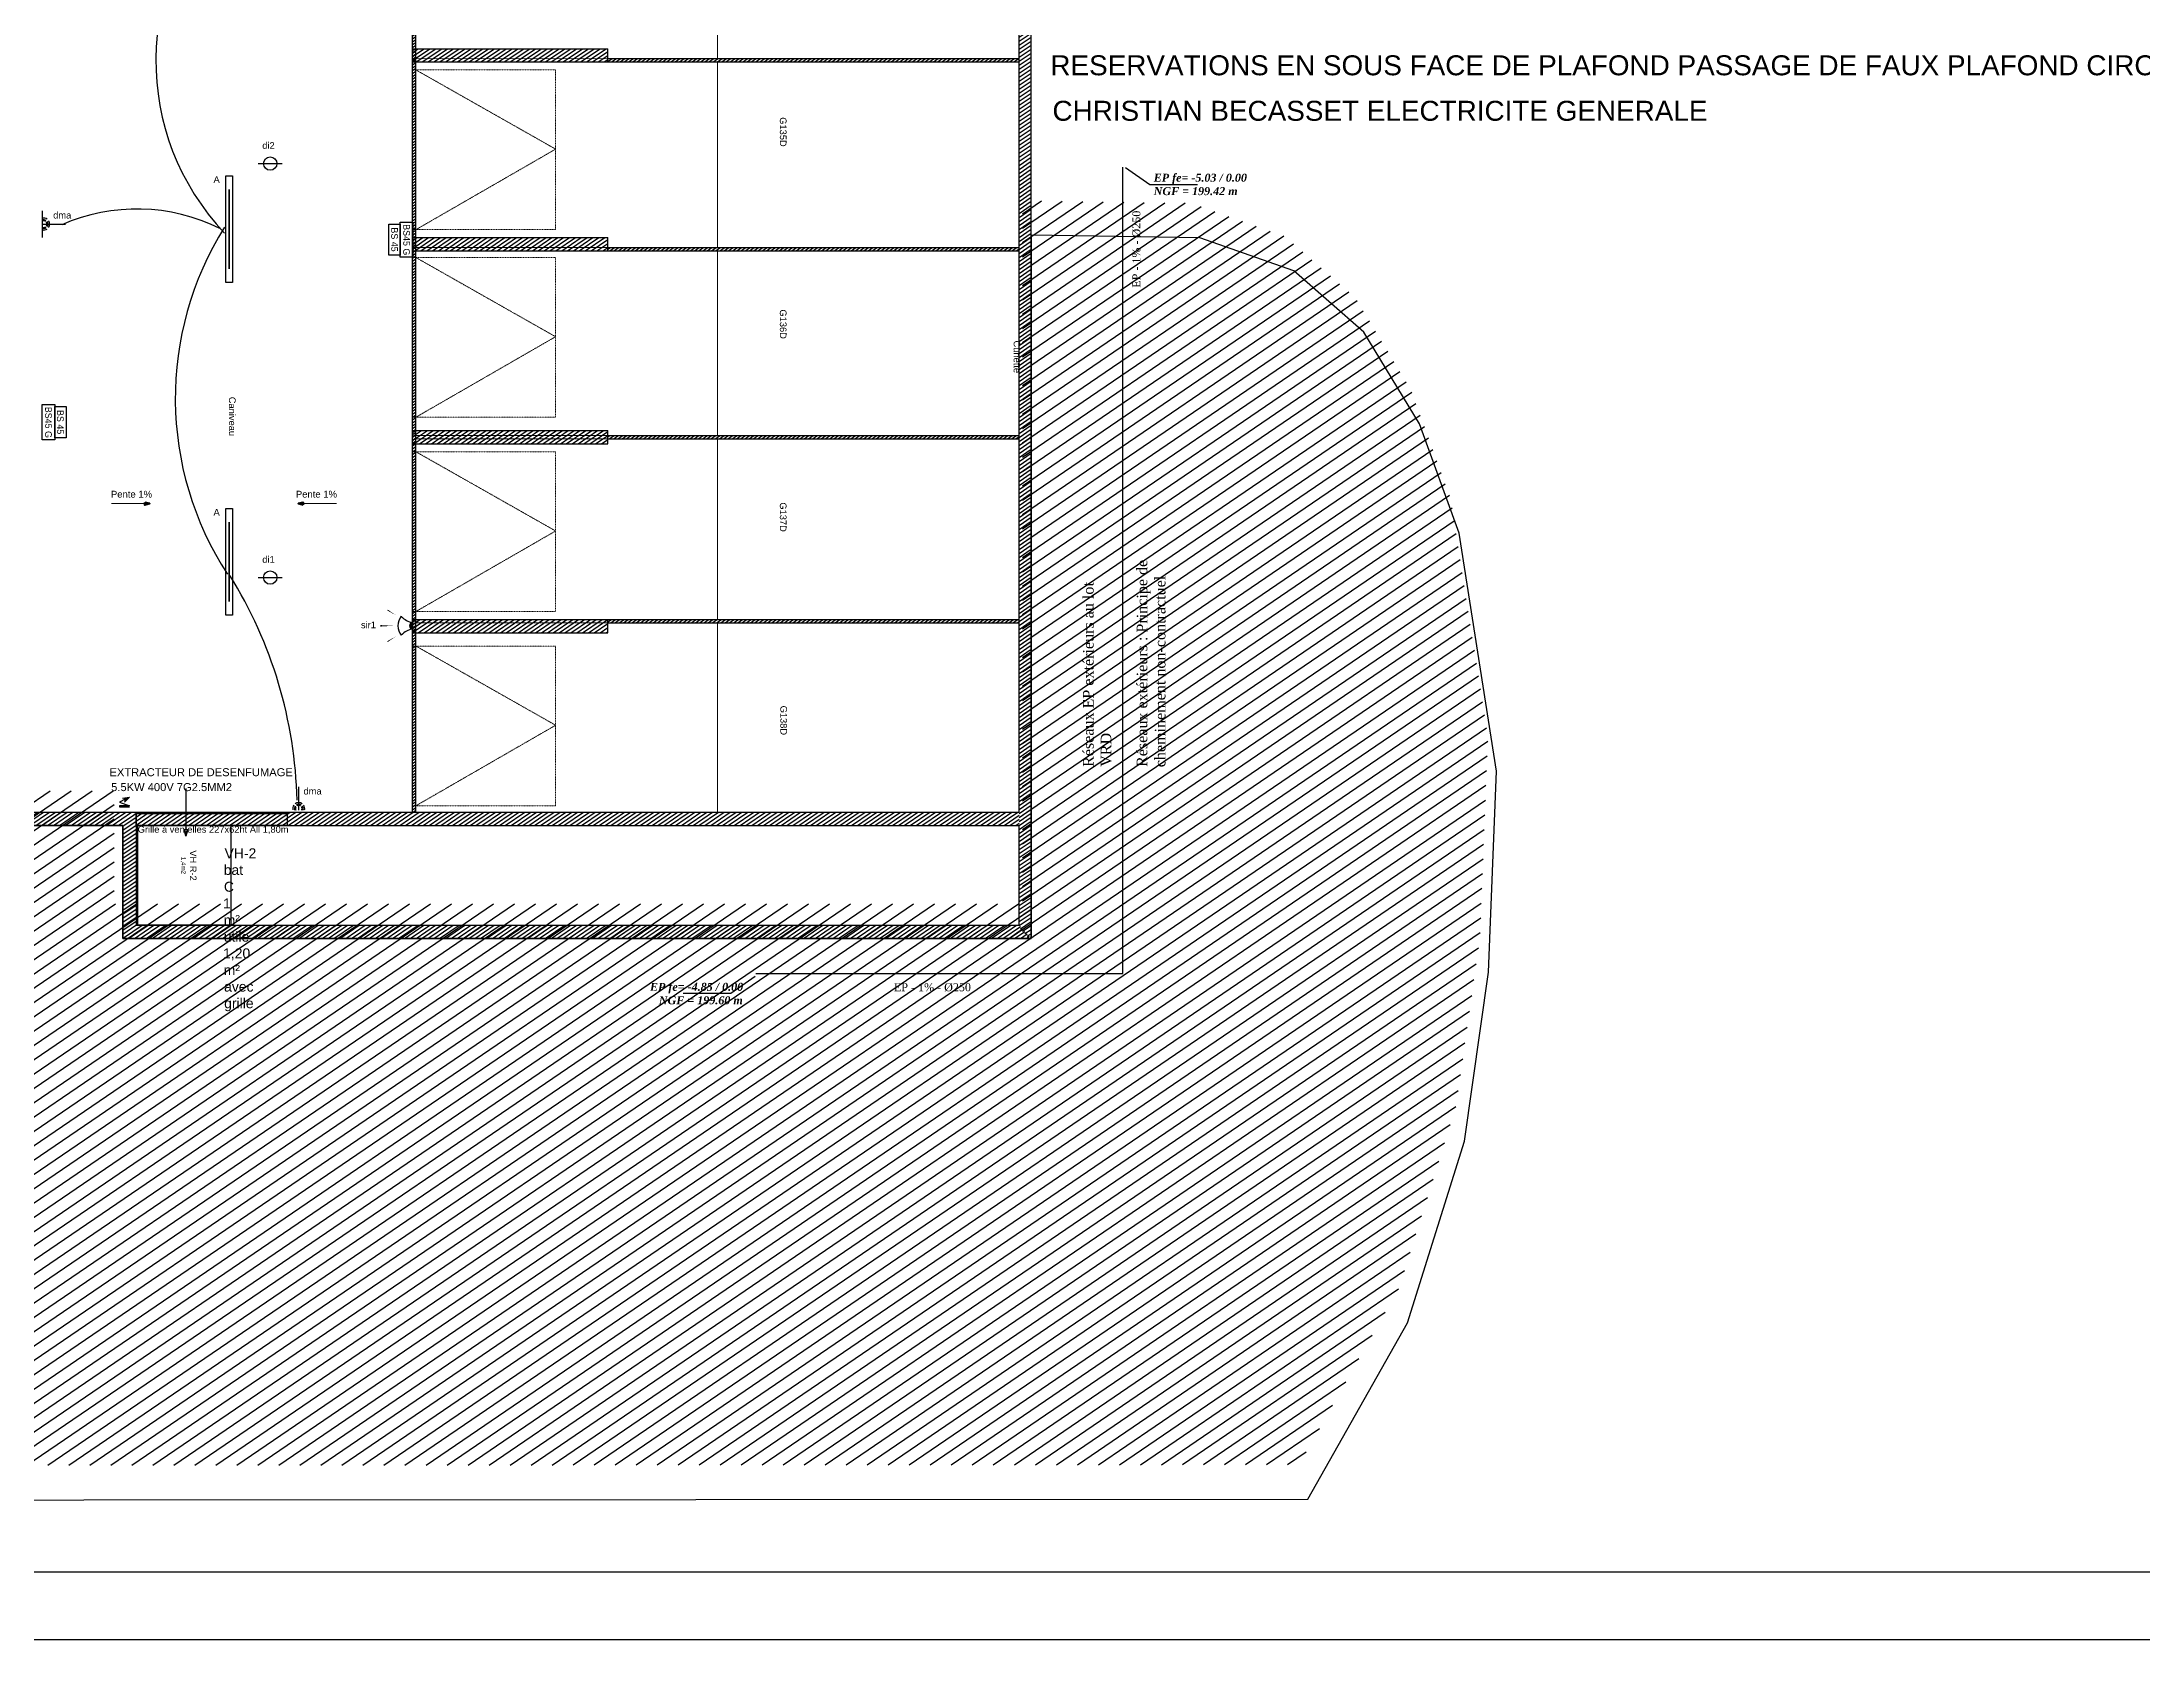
# Model space of a CAD drawing. Header units: millimetres. Extents: x 522027 to 600964, y -380282 to -298602.
# Drawn here: x 550518 to 582096, y -380282 to -356263 of the extents above; entities that cross this region are included whole.
import ezdxf

# ---------------------------------------------------------------- set-up
doc = ezdxf.new("R2010")
doc.units = ezdxf.units.MM
doc.linetypes.add('ACAD_ISO02W100', pattern=[15, 12, -3])
doc.linetypes.add('Style de ligne -1', pattern=[0.41664, 0.20828, -0.20836])
doc.layers.add('3-BAT C-Niveau -2', color=7, linetype='Continuous')
doc.layers.add('prlm-EAU-EPEXT', color=145, linetype='Continuous')
for name, color, linetype, lineweight in [('prlm-ELEC-CFO', 1, 'Continuous', 25), ('prlm-ELEC-SSI', 6, 'Continuous', 25), ('prlm-VMC', 82, 'Continuous', 25), ('RESERAVTION', 5, 'Continuous', 30)]:
    doc.layers.add(name, color=color, linetype=linetype, lineweight=lineweight)
doc.styles.add('Arial', font='arial.ttf')
doc.styles.add('Helvetica', font='arial.ttf')
doc.styles.add('prlm-eau-ep', font='timesbi.ttf', dxfattribs={"height": 18})
doc.styles.add('prlm-eau-euev', font='pala.ttf', dxfattribs={"height": 18})
doc.styles.add('prlm-elec-cfo', font='comic.ttf', dxfattribs={"height": 12})
doc.styles.get("Standard").update_dxf_attribs({"font": 'arial.ttf'})
pattern_1 = [(34.276399, (505201.977, 142745.115), (-23.42441, 44.173488), [])]
pattern_2 = [(34.2763986, (505019.333, 142779.704), (18.9067772, -30.5091477), [])]

# ---------------------------------------------------------------- blocks, each defined once
blk = doc.blocks.new('Groupe-47-1')
at = {"color": 7, "linetype": 'Continuous', "lineweight": 5, "flags": 128}
for points in [[(14916.7, -48854.8), (15362.3, -48770.4), (15415.2, -49050.2), (14969.6, -49134.5)], [(14471.1, -48939.2), (14916.7, -48854.8), (14969.6, -49134.5), (14524.1, -49218.9)]]:
    blk.add_lwpolyline(points, close=True, dxfattribs=at)
blk = doc.blocks.new('Groupe-50-1')
at = {"color": 7, "linetype": 'Continuous', "lineweight": 5, "flags": 128}
for points in [[(14705.8, -47741.5), (15151.4, -47657.1), (15204.5, -47937.3), (14758.9, -48021.7)], [(14260.2, -47825.8), (14705.8, -47741.5), (14758.9, -48021.7), (14313.3, -48106.1)]]:
    blk.add_lwpolyline(points, close=True, dxfattribs=at)
blk = doc.blocks.new('Groupe-51-1')
at = {"color": 7, "linetype": 'Continuous', "lineweight": 5, "flags": 128}
for points in [[(14759.8, -48026.6), (15205.4, -47942.2), (15257.3, -48216.3), (14811.7, -48300.7)], [(14314.2, -48111), (14759.8, -48026.6), (14811.7, -48300.7), (14366.2, -48385.1)]]:
    blk.add_lwpolyline(points, close=True, dxfattribs=at)
blk = doc.blocks.new('Groupe-52-1')
at = {"color": 7, "linetype": 'Continuous', "lineweight": 5, "flags": 128}
for points in [[(14812.7, -48305.6), (15258.3, -48221.2), (15309.9, -48493.9), (14864.3, -48578.2)], [(14367.1, -48390), (14812.7, -48305.6), (14864.3, -48578.2), (14418.7, -48662.6)]]:
    blk.add_lwpolyline(points, close=True, dxfattribs=at)
blk = doc.blocks.new('Groupe-53-1')
at = {"color": 7, "linetype": 'Continuous', "lineweight": 5, "flags": 128}
for points in [[(14865.2, -48583.1), (15310.8, -48498.8), (15361.3, -48765.5), (14915.7, -48849.9)], [(14419.6, -48667.5), (14865.2, -48583.1), (14915.7, -48849.9), (14470.2, -48934.3)]]:
    blk.add_lwpolyline(points, close=True, dxfattribs=at)
blk = doc.blocks.new('Groupe-99-1')
at = {"color": 7, "linetype": 'Continuous', "lineweight": 13}
blk.add_line((13988, -48848.3), (14044.1, -48837.7), dxfattribs=at)
at = {"color": 7, "linetype": 'Continuous', "lineweight": 100, "flags": 128}
blk.add_lwpolyline([(14036.8, -48837.2), (14044.1, -48837.7), (14037.5, -48840.9)], close=True, dxfattribs=at)
at = {"color": 7, "insert": (14013.9, -48823.9), "char_height": 10.22, "attachment_point": 2, "rotation": 10.7236, "line_spacing_factor": 0.834288, "style": 'Helvetica'}
blk.add_mtext('Pente 1%', dxfattribs=at)
blk = doc.blocks.new('Groupe-100-1')
at = {"color": 7, "linetype": 'Continuous', "lineweight": 13}
blk.add_line((14320.1, -48785.4), (14264.1, -48796), dxfattribs=at)
at = {"color": 7, "linetype": 'Continuous', "lineweight": 100, "flags": 128}
blk.add_lwpolyline([(14271.3, -48796.7), (14264.1, -48796), (14270.6, -48793)], close=True, dxfattribs=at)
at = {"color": 7, "insert": (14287.1, -48772.1), "char_height": 10.22, "attachment_point": 2, "rotation": 10.7236, "line_spacing_factor": 0.834288, "style": 'Helvetica'}
blk.add_mtext('Pente 1%', dxfattribs=at)
blk = doc.blocks.new('PORTE DE GARAGE')
at = {"color": 7, "linetype": 'Style de ligne -1', "lineweight": 5}
for p in [(0, 5), (240, 5)]:
    blk.add_line(p, (121, 215), dxfattribs=at)
at = {"color": 7, "linetype": 'Style de ligne -1', "lineweight": 5, "flags": 128}
blk.add_lwpolyline([(0, 215), (240, 215), (240, 5), (0, 5)], close=True, dxfattribs=at)
at = {"color": 7, "linetype": 'Continuous', "lineweight": 13, "flags": 128}
blk.add_lwpolyline([(0, 5), (240, 5), (240, 0), (0, 0)], close=True, dxfattribs=at)
blk = doc.blocks.new('xi.di')
at = {"layer": 'prlm-ELEC-SSI', "color": 0, "linetype": 'ByBlock', "lineweight": -2, "flags": 128}
blk.add_lwpolyline([(-18, 0), (18, 0)], dxfattribs=at)
at = {"layer": 'prlm-ELEC-SSI', "color": 0, "linetype": 'ByBlock', "lineweight": -2}
blk.add_circle((0, 0), 10, dxfattribs=at)
blk = doc.blocks.new('xi.sir')
at = {"layer": 'prlm-ELEC-SSI'}
blk.add_hatch(color=0, dxfattribs=at).paths.add_polyline_path([(-4.8, 0, -1), (4.8, 0)])
at = {"layer": 'prlm-ELEC-SSI', "color": 0, "flags": 128}
for points in [[(-15.9, 25.5, 0, 1.5, 0), (-23.8, 38.2, 0, 0, 0)], [(0, 30, 0, 2.25, 0), (0, 48.8, 0, 0, 0)], [(15.9, 25.5, 0, 1.5, 0), (23.8, 38.2, 0, 0, 0)]]:
    blk.add_lwpolyline(points, format="xyseb", dxfattribs=at)
blk.add_lwpolyline([(-4.8, 0), (4.8, 0)], dxfattribs=at)
at = {"layer": 'prlm-ELEC-SSI', "color": 0}
for centre, radius, start, end in [((0, 0), 22.5, 50.6187, 129.3813), ((-33, -4.1), 28.5, 8.2221, 48.8754), ((0, 0), 4.81, 0, 180), ((33, -4.1), 28.5, 131.1246, 171.7779)]:
    blk.add_arc(centre, radius, start, end, dxfattribs=at)
blk = doc.blocks.new('xi.bs45g')
at = {"layer": 'prlm-ELEC-SSI', "color": 0, "linetype": 'ByBlock', "lineweight": -2}
blk.add_lwpolyline([(-26.5, 19), (26.5, 19), (26.5, 0), (-26.5, 0)], close=True, dxfattribs=at)
at = {"layer": 'prlm-ELEC-SSI', "color": 0, "linetype": 'ByBlock', "lineweight": -2, "insert": (0.1, 9.5), "char_height": 10, "width": 49.661, "attachment_point": 5, "style": 'prlm-elec-cfo', "bg_fill": 3, "box_fill_scale": 1, "bg_fill_color": 256, "bg_fill_transparency": 0}
blk.add_mtext('BS45 G', dxfattribs=at)
blk = doc.blocks.new('xi.bs45')
at = {"layer": 'prlm-ELEC-SSI', "color": 0, "linetype": 'ByBlock', "lineweight": -2}
blk.add_lwpolyline([(-23.5, 17), (23.5, 17), (23.5, 0), (-23.5, 0)], close=True, dxfattribs=at)
at = {"layer": 'prlm-ELEC-SSI', "color": 0, "linetype": 'ByBlock', "lineweight": -2, "insert": (-0.2, 8.4), "char_height": 10, "width": 43.769, "attachment_point": 5, "style": 'prlm-elec-cfo', "bg_fill": 3, "box_fill_scale": 1, "bg_fill_color": 256, "bg_fill_transparency": 0}
blk.add_mtext('BS 45', dxfattribs=at)
blk = doc.blocks.new('xi.luma')
at = {"layer": 'prlm-ELEC-CFO', "color": 0, "linetype": 'ByBlock', "lineweight": -2, "ltscale": 50}
blk.add_lwpolyline([(-80, -5), (-80, 5), (80, 5), (80, -5)], close=True, dxfattribs=at)
at = {"layer": 'prlm-ELEC-CFO', "color": 0, "linetype": 'ByBlock', "lineweight": 5, "ltscale": 50, "const_width": 2.6}
blk.add_lwpolyline([(-60, 0), (60, 0), (60, 0)], dxfattribs=at)
blk = doc.blocks.new('xi.vmc')
at = {"layer": 'prlm-ELEC-CFO', "lineweight": 5}
blk.add_hatch(color=0, dxfattribs=at).paths.add_polyline_path([(-3, 6), (-0.1, 3.7), (0, 0), (7.5, 7.5)])
at = {"layer": 'prlm-ELEC-CFO', "color": 0}
for points in [[(1, 4.2), (-7.5, 0), (7.5, -5.5), (-7.5, -5.5), (-7.5, -7.5), (7.5, -7.5)], [(-3, 6), (7.5, 7.5), (0, 0)]]:
    blk.add_lwpolyline(points, dxfattribs=at)

msp = doc.modelspace()

# ---------------------------------------------------------------- hatches: boundary and pattern name
at = {"layer": '3-BAT C-Niveau -2'}
h = msp.add_hatch(dxfattribs=at)
h.set_pattern_fill('MURS MACONNERIE-2', color=256, scale=10, angle=-10.7236, style=0, pattern_type=2)
h.set_pattern_definition([(34.276399, (505201.977, 142710.897), (-23.42441, 44.173488), [])])
h.paths.add_polyline_path([(565211.5, -369569.5), (565391.5, -369769.5), (565391.5, -326721.9), (565211.5, -326721.9)])
h = msp.add_hatch(dxfattribs=at)
h.set_pattern_fill('50_BETON', color=256, scale=10, angle=-10.7236, style=0, pattern_type=2)
h.set_pattern_definition(pattern_2)
h.paths.add_polyline_path([(556091.2, -367839.2), (556141.2, -367839.2), (556141.2, -344230.4), (556091.2, -344230.4)])
h = msp.add_hatch(dxfattribs=at)
h.set_pattern_fill('MURS MACONNERIE-2', color=256, scale=10, angle=-10.7236, style=0, pattern_type=2)
h.set_pattern_definition(pattern_1)
h.paths.add_polyline_path([(556090.1, -356362.7), (556090.1, -356562.7), (559026.2, -356562.7), (559026.2, -356362.7)])
h = msp.add_hatch(dxfattribs=at)
h.set_pattern_fill('50_BETON', color=256, scale=10, angle=-10.7236, style=0, pattern_type=2)
h.set_pattern_definition(pattern_2)
h.paths.add_polyline_path([(559026.2, -356512.7), (559026.2, -356562.7), (565211.3, -356562.7), (565211.3, -356512.7)])
h = msp.add_hatch(dxfattribs=at)
h.set_pattern_fill('MURS MACONNERIE-2', color=256, scale=10, angle=-10.7236, style=0, pattern_type=2)
h.set_pattern_definition(pattern_1)
h.paths.add_polyline_path([(556092.1, -359202.7), (556092.1, -359402.7), (559027.4, -359402.7), (559027.4, -359202.7)])
h = msp.add_hatch(dxfattribs=at)
h.set_pattern_fill('50_BETON', color=256, scale=10, angle=-10.7236, style=0, pattern_type=2)
h.set_pattern_definition(pattern_2)
h.paths.add_polyline_path([(559027.4, -359352.7), (559027.4, -359402.7), (565211.3, -359402.7), (565211.3, -359352.7)])
h = msp.add_hatch(dxfattribs=at)
h.set_pattern_fill('MURS MACONNERIE-2', color=256, scale=10, angle=-10.7236, style=0, pattern_type=2)
h.set_pattern_definition(pattern_1)
h.paths.add_polyline_path([(556091.2, -362102.3), (556091.2, -362302.3), (559025.9, -362302.3), (559025.9, -362102.3)])
h = msp.add_hatch(dxfattribs=at)
h.set_pattern_fill('50_BETON', color=256, scale=10, angle=-10.7236, style=0, pattern_type=2)
h.set_pattern_definition(pattern_2)
h.paths.add_polyline_path([(559025.9, -362177.3), (559025.9, -362227.3), (565211.3, -362227.3), (565211.3, -362177.3)])
h = msp.add_hatch(dxfattribs=at)
h.set_pattern_fill('MURS MACONNERIE-2', color=256, scale=10, angle=-10.7236, style=0, pattern_type=2)
h.set_pattern_definition(pattern_1)
h.paths.add_polyline_path([(556090.1, -364942.3), (556090.1, -365142.3), (559024.2, -365142.3), (559024.2, -364942.3)])
h = msp.add_hatch(dxfattribs=at)
h.set_pattern_fill('50_BETON', color=256, scale=10, angle=-10.7236, style=0, pattern_type=2)
h.set_pattern_definition(pattern_2)
h.paths.add_polyline_path([(559025.2, -364940.6), (559025.2, -364990.6), (565210.6, -364990.6), (565210.6, -364940.6)])
h = msp.add_hatch(dxfattribs=at)
h.set_pattern_fill('MURS MACONNERIE-2', color=256, scale=10, angle=-10.7236, style=0, pattern_type=2)
h.set_pattern_definition(pattern_1)
h.paths.add_polyline_path([(543431.5, -367839.2), (543231.5, -368039.2), (551734.3, -368039.2), (551934.3, -367839.2)])
h = msp.add_hatch(dxfattribs=at)
h.set_pattern_fill('MURS MACONNERIE-2', color=256, scale=10, angle=-10.7236, style=0, pattern_type=2)
h.set_pattern_definition(pattern_1)
h.paths.add_polyline_path([(551934.3, -367839.2), (551734.3, -368039.2), (551734.3, -369735.3), (551934.3, -369535.3)])
h = msp.add_hatch(dxfattribs=at)
h.set_pattern_fill('MURS MACONNERIE-2', color=256, scale=10, angle=-10.7236, style=0, pattern_type=2)
h.set_pattern_definition(pattern_1)
h.paths.add_polyline_path([(565211.5, -368039.2), (565211.5, -367839.2), (551934.3, -367839.2), (551934.3, -368039.2)])
h = msp.add_hatch(dxfattribs=at)
h.set_pattern_fill('MURS MACONNERIE-2', color=256, scale=10, angle=-10.7236, style=0, pattern_type=2)
h.set_pattern_definition(pattern_1)
h.paths.add_polyline_path([(551934.3, -369535.3), (551734.3, -369735.3), (565391.5, -369735.3), (565211.5, -369535.3)])

# ---------------------------------------------------------------- linework, layer by layer
for p, q in [((565391.5, -369735.3), (565391.5, -326687.6)), ((565211.5, -367839.2), (565211.5, -335098.1)), ((556091.2, -367839.2), (556091.2, -344230.4)), ((556091.2, -367839.2), (556091.2, -344230.4)), ((556141.2, -367839.2), (556141.2, -344230.4)), ((565211.5, -367839.2), (565211.5, -344359.2)), ((556141.2, -367839.2), (556141.2, -347149.2)), ((565391.5, -369735.3), (565391.5, -351502.7)), ((556090.1, -356362.7), (559026.2, -356362.7)), ((556090.1, -356362.7), (559026.2, -356362.7)), ((556090.1, -356562.7), (556090.1, -356362.7)), ((559026.2, -356562.7), (559026.2, -356362.7)), ((559026.2, -356512.7), (565211.3, -356512.7)), ((559026.2, -356512.7), (565211.3, -356512.7)), ((559026.2, -356562.7), (559026.2, -356512.7)), ((565211.3, -356562.7), (565211.3, -356512.7)), ((556090.1, -356562.7), (559026.2, -356562.7)), ((556090.1, -356562.7), (559026.2, -356562.7)), ((559026.2, -356562.7), (565211.3, -356562.7)), ((559026.2, -356562.7), (565211.3, -356562.7)), ((556092.1, -359202.7), (559027.4, -359202.7)), ((556092.1, -359202.7), (559027.4, -359202.7)), ((556092.1, -359402.7), (556092.1, -359202.7)), ((559027.4, -359402.7), (559027.4, -359202.7)), ((559027.4, -359352.7), (565211.3, -359352.7)), ((559027.4, -359352.7), (565211.3, -359352.7)), ((559027.4, -359402.7), (559027.4, -359352.7)), ((565211.3, -359402.7), (565211.3, -359352.7)), ((556092.1, -359402.7), (559027.4, -359402.7)), ((556092.1, -359402.7), (559027.4, -359402.7)), ((559027.4, -359402.7), (565211.3, -359402.7)), ((559027.4, -359402.7), (565211.3, -359402.7)), ((556091.2, -362102.3), (559025.9, -362102.3)), ((556091.2, -362102.3), (559025.9, -362102.3)), ((556091.2, -362302.3), (556091.2, -362102.3)), ((559025.9, -362302.3), (559025.9, -362102.3)), ((559025.9, -362177.3), (565211.3, -362177.3)), ((559025.9, -362177.3), (565211.3, -362177.3)), ((559025.9, -362227.3), (559025.9, -362177.3)), ((565211.3, -362227.3), (565211.3, -362177.3)), ((556091.2, -362302.3), (559025.9, -362302.3)), ((556091.2, -362302.3), (559025.9, -362302.3)), ((559025.9, -362227.3), (565211.3, -362227.3)), ((559025.9, -362227.3), (565211.3, -362227.3)), ((556090.1, -364942.3), (559024.2, -364942.3)), ((556090.1, -364942.3), (559024.2, -364942.3)), ((556090.1, -365142.3), (556090.1, -364942.3)), ((559024.2, -365142.3), (559024.2, -364942.3)), ((559025.2, -364940.6), (565210.6, -364940.6)), ((559025.2, -364940.6), (565210.6, -364940.6)), ((559025.2, -364990.6), (559025.2, -364940.6)), ((559025.2, -364990.6), (565210.6, -364990.6)), ((559025.2, -364990.6), (565210.6, -364990.6)), ((565210.6, -364990.6), (565210.6, -364940.6)), ((556090.1, -365142.3), (559024.2, -365142.3)), ((556090.1, -365142.3), (559024.2, -365142.3)), ((552682.3, -367481.1), (552682.3, -368197.3)), ((543431.5, -367839.2), (551934.3, -367839.2)), ((550191.5, -367839.2), (551934.3, -367839.2)), ((551934.3, -367839.2), (565211.5, -367839.2)), ((551934.3, -367839.2), (565211.5, -367839.2)), ((551934.3, -368039.2), (551934.3, -367839.2)), ((551934.3, -367839.2), (551934.3, -369535.3)), ((551934.3, -367839.2), (551934.3, -369535.3)), ((543231.5, -368039.2), (551734.3, -368039.2)), ((543231.5, -368039.2), (551734.3, -368039.2)), ((551734.3, -368039.2), (551734.3, -369735.3)), ((551734.3, -368039.2), (551734.3, -369735.3)), ((551934.3, -368039.2), (565211.5, -368039.2)), ((551934.3, -368039.2), (565211.5, -368039.2)), ((565211.5, -369535.3), (565211.5, -368039.2)), ((565211.5, -369535.3), (565211.5, -368039.2)), ((551734.3, -369735.3), (565391.5, -369735.3)), ((551734.3, -369735.3), (565391.5, -369735.3)), ((551934.3, -369535.3), (565211.5, -369535.3)), ((551934.3, -369535.3), (565211.5, -369535.3))]:
    msp.add_line(p, q, dxfattribs=at)
at = {"layer": '3-BAT C-Niveau -2', "ltscale": 50.8, "flags": 128}
msp.add_lwpolyline([(523530.3, -301094), (523530.3, -378191.2), (569550.1, -378165.8), (571050.1, -375514.7), (571910.1, -372784.2), (572270.1, -370244.2), (572390.1, -367224.2), (571830.1, -363643.9), (571230.1, -362004.2), (570395.7, -360624.2), (569340.1, -359704.2), (567930.1, -359204.2), (565391.5, -359164.2), (565391.5, -365177.1), (565391.5, -369735.3), (551734.3, -369735.3), (551734.3, -368039.2), (543231.5, -368039.2), (543231.5, -331615.9), (537860.1, -326582.4)], dxfattribs=at)
at = {"layer": '3-BAT C-Niveau -2', "flags": 128}
for points in [[(554204.3, -368039.2), (551934.3, -368039.2), (551934.3, -367839.2), (554204.3, -367839.2)], [(551934.3, -367839.2), (554204.3, -367839.2), (554204.3, -367862.3), (551934.3, -367862.3)], [(552710.4, -368097.6), (552682.3, -368197.3), (552656.8, -368096.9)]]:
    msp.add_lwpolyline(points, close=True, dxfattribs=at)
at = {"layer": '3-BAT C-Niveau -2', "ltscale": 50.8, "flags": 128}
msp.add_lwpolyline([(551956.6, -368039.2), (553355, -368039.2), (553355, -369535.3), (551956.6, -369535.3)], close=True, dxfattribs=at)
at = {"layer": 'prlm-EAU-EPEXT', "ltscale": 20}
for p, q in [((566768.8, -370261.6), (566768.8, -358141.6)), ((561250.3, -370261.6), (566768.8, -370261.6))]:
    msp.add_line(p, q, dxfattribs=at)
at = {"layer": 'prlm-EAU-EPEXT'}
for p, q in [((566812.5, -358147.4), (567178.6, -358402.9)), ((567178.6, -358402.9), (567893.6, -358402.9)), ((561240.6, -370309.8), (560874.4, -370565.4)), ((560874.4, -370565.4), (560159.4, -370565.4))]:
    msp.add_line(p, q, dxfattribs=at)
for points in [[(566811.5, -358148.7), (566804.3, -358141.6), (566813.4, -358146)], [(561239.6, -370308.4), (561248.8, -370304.1), (561241.5, -370311.2)]]:
    msp.add_solid(points, dxfattribs=at)
at = {"layer": 'prlm-ELEC-CFO', "lineweight": 30, "flags": 128}
msp.add_lwpolyline([(550519, -358799.8), (550519, -359199.8)], dxfattribs=at)
at = {"layer": 'prlm-ELEC-CFO', "color": 0, "linetype": 'ACAD_ISO02W100', "lineweight": 5, "flags": 128}
msp.add_lwpolyline([(553121.2, -367839.2), (553521.2, -367839.2)], dxfattribs=at)
at = {"layer": 'prlm-ELEC-CFO', "color": 1, "linetype": 'ByBlock', "lineweight": 30}
for radius, start, end in [(90, 144.99999, 191.80296), (65, 144.99999, 199.03867), (50, 144.99999, 207.37445), (50, 54.99999, 124.99999), (50, 332.62553, 34.99999), (65, 340.96132, 34.99999), (90, 348.19703, 34.99999)]:
    msp.add_arc((554378.4, -367786.4), radius, start, end, dxfattribs=at)
at = {"layer": 'prlm-VMC'}
for p, q in [((551942.7, -368037.8), (551930.7, -368037.8)), ((551932.7, -368037.8), (551932.7, -368035.8)), ((551932.7, -368042.8), (551932.7, -369528.8)), ((553348.5, -368037.8), (551937.7, -368037.8)), ((553353.5, -368037.8), (553353.5, -368035.8)), ((551942.7, -369533.8), (551930.7, -369533.8))]:
    msp.add_line(p, q, dxfattribs=at)

# ---------------------------------------------------------------- block references
at = {"layer": '3-BAT C-Niveau -2', "yscale": 10, "zscale": 10}
for name, p, xscale, rotation in [('Groupe-50-1', (505019.3, 142779.7), 10, 349.2763985886067), ('Groupe-51-1', (505019.3, 142779.7), 10, 349.2763985886067), ('PORTE DE GARAGE', (556091.2, -359082.7), -10, 269.999993332495), ('Groupe-52-1', (505019.3, 142779.7), 10, 349.2763985886067), ('PORTE DE GARAGE', (556090.4, -361902.3), -10, 269.999993332495), ('Groupe-53-1', (505019.3, 142779.7), 10, 349.2763985886067), ('PORTE DE GARAGE', (556091.2, -364822.3), -10, 269.999993332495), ('Groupe-99-1', (505019.3, 142779.7), 10, 349.2763985886067), ('Groupe-100-1', (505019.3, 142779.7), 10, 349.2763985886067), ('Groupe-47-1', (505019.3, 142779.7), 10, 349.2763985886067), ('PORTE DE GARAGE', (556091.2, -367742.3), -10, 269.999993332495)]:
    msp.add_blockref(name, p, dxfattribs=dict(at, xscale=xscale, rotation=rotation))
at = {"layer": 'prlm-ELEC-CFO', "xscale": 10, "yscale": 10, "zscale": 10}
msp.add_blockref('xi.vmc', (551758.4, -367686.2), dxfattribs=at)

# ---------------------------------------------------------------- texts
at = {"layer": '3-BAT C-Niveau -2', "char_height": 100, "style": 'Arial'}
for s, insert, attachment_point, rotation, line_spacing_factor in [('G135D', (561662.6, -357614.7), 5, 269.99999, 1.060906), ('G136D', (561662.4, -360503.6), 5, 269.99999, 1.060906), ('Cunette{\\H1.481x;\\P}', (565228.4, -360995.3), 2, 269.99999, 0.834288), ('Caniveau{\\H1.481x;\\P}', (553429.4, -361890.3), 2, 269.99999, 0.834288), ('G137D', (561662.4, -363403.6), 5, 269.99999, 1.060906), ('G138D', (561670.2, -366458.9), 5, 269.99999, 1.060906), ('Grille à ventelles 227x62ht All 1,80m ', (553091, -368048.3), 2, 359.99999, 0.834288), ('VH R-2\\P{\\H0.6667x;1,4m2}', (552840.9, -368640.6), 2, 269.99999, 0.962448)]:
    msp.add_mtext(s, dxfattribs=dict(at, insert=insert, attachment_point=attachment_point, rotation=rotation, line_spacing_factor=line_spacing_factor))
at = {"layer": 'prlm-EAU-EPEXT'}
for s, height, rotation, style, p in [('EP fe= -5.03 / 0.00', 120, 360, 'prlm-eau-ep', (567234.7, -358361.9)), ('NGF = 199.42 m', 120, 360, 'prlm-eau-ep', (567234.7, -358564)), ('EP - 1%%% - Ø250', 120, 90, 'prlm-eau-euev', (567033.9, -359955.4)), ('Réseaux extérieurs : Principe de', 160, 90, 'prlm-eau-euev', (567138.4, -367159.4)), ('Réseaux EP extérieurs au lot', 160, 90, 'prlm-eau-euev', (566330.7, -367159.4)), ('cheminement non-contractuel', 160, 90, 'prlm-eau-euev', (567411.1, -367163.7)), ('VRD', 160, 90, 'prlm-eau-euev', (566597.4, -367157)), ('EP - 1%%% - Ø250', 120, 360, 'prlm-eau-euev', (563329, -370530.1))]:
    msp.add_text(s, height=height, rotation=rotation, dxfattribs=dict(at, style=style)).set_placement(p)
at = {"layer": 'prlm-EAU-EPEXT', "style": 'prlm-eau-ep'}
for s, p in [('EP fe= -4.85 / 0.00', (559659.9, -370524.4)), ('NGF = 199.60 m', (559793.8, -370726.4))]:
    msp.add_text(s, height=120, dxfattribs=at).set_placement(p)
at = {"layer": 'prlm-ELEC-CFO', "lineweight": 30}
for s, p in [('EXTRACTEUR DE DESENFUMAGE', (551532.2, -367298.3)), ('5.5KW 400V 7G2.5MM2', (551557.7, -367522.2))]:
    msp.add_text(s, height=120, dxfattribs=at).set_placement(p)
at = {"layer": 'prlm-VMC', "style": 'Helvetica'}
msp.add_text('1420.77', height=10.09, dxfattribs=at).set_placement((552617.2, -368034.6))
at = {"layer": 'prlm-VMC'}
for s, p in [('VH-2', (553262.9, -368532.2)), ('bat', (553250.1, -368782.2)), ('1', (553241, -369285.4)), ('C', (553253.3, -369034.8)), ('m²', (553250, -369535.4)), ('utile', (553250.4, -369785.4)), ('1,20', (553241, -370036)), ('m²', (553250, -370286)), ('avec', (553256.2, -370536)), ('grille', (553257, -370786))]:
    msp.add_text(s, height=150, dxfattribs=at).set_placement(p)
at = {"layer": 'prlm-VMC', "style": 'Helvetica'}
msp.add_text('1496.06', height=10.09, rotation=90, dxfattribs=at).set_placement((551929.5, -368811.7))
at = {"layer": 'RESERAVTION', "style": 'Arial'}
for s, p in [('RESERVATIONS EN SOUS FACE DE PLAFOND PASSAGE DE FAUX PLAFOND CIRCULATION A SOUS SOL GARAGE', (565680.9, -356762.7)), ('CHRISTIAN BECASSET ELECTRICITE GENERALE', (565712.2, -357446.6))]:
    msp.add_text(s, height=300, dxfattribs=at).set_placement(p)

# ---------------------------------------------------------------- next in the draw order: block references
at = {"layer": 'prlm-ELEC-SSI', "xscale": 10, "yscale": 10, "zscale": 10, "rotation": 269.9999999999999}
for p in [(555904.1, -359233.8), (550519.4, -361978.6)]:
    msp.add_blockref('xi.bs45g', p, dxfattribs=at)

# ---------------------------------------------------------------- next in the draw order: texts
at = {"layer": 'prlm-ELEC-CFO', "char_height": 100, "attachment_point": 2, "line_spacing_factor": 0.8, "style": 'Arial', "bg_fill": 3, "box_fill_scale": 0.95, "bg_fill_color": 256, "bg_fill_transparency": 0}
for s, insert in [('A', (553143.7, -358280.2)), ('dma', (550821.9, -358815.5)), ('A', (553143.7, -363280.2)), ('dma', (554586.5, -367472.9))]:
    msp.add_mtext(s, dxfattribs=dict(at, insert=insert))
at = {"layer": 'prlm-ELEC-SSI', "color": 6, "char_height": 100, "attachment_point": 2, "line_spacing_factor": 0.8, "style": 'Arial', "bg_fill": 3, "box_fill_scale": 0.95, "bg_fill_color": 256, "bg_fill_transparency": 0}
for s, insert in [('{di2}', (553923.4, -357768.2)), ('{di1}', (553923.4, -363990.5))]:
    msp.add_mtext(s, dxfattribs=dict(at, insert=insert))
at = {"layer": 'prlm-ELEC-SSI', "insert": (555427, -364974), "char_height": 100, "attachment_point": 2, "line_spacing_factor": 0.8, "style": 'Arial', "bg_fill": 3, "box_fill_scale": 0.95, "bg_fill_color": 256, "bg_fill_transparency": 0}
msp.add_mtext('{sir1}', dxfattribs=at)

# ---------------------------------------------------------------- next in the draw order: linework, layer by layer
at = {"layer": 'prlm-ELEC-CFO', "lineweight": 30, "flags": 128}
msp.add_lwpolyline([(550519, -358999.8), (550869, -358999.8)], dxfattribs=at)
at = {"layer": 'prlm-ELEC-CFO', "color": 1, "linetype": 'ACAD_ISO02W100', "lineweight": 30, "flags": 128}
msp.add_lwpolyline([(554378.4, -367810.5), (554378.4, -367460.5)], dxfattribs=at)
at = {"layer": 'prlm-ELEC-CFO'}
for centre, radius, start, end in [((555994.3, -356542.8), 3765, 135.56862, 223.51604), ((551944.9, -361584.7), 2811.8, 63.61745, 113.7053), ((557356.4, -361620.5), 4834.5, 147.82312, 213.09466), ((547632.8, -367829.2), 6723.4, 1.45536, 31.84756)]:
    msp.add_arc(centre, radius, start, end, dxfattribs=at)
at = {"layer": 'prlm-ELEC-CFO', "lineweight": 30}
for radius, start, end in [(50, 54.99999, 117.37445), (65, 54.99999, 109.03867), (90, 54.99999, 101.80296), (50, 324.99999, 34.99999), (65, 324.99999, 34.99999), (90, 324.99999, 34.99999), (50, 242.62553, 304.99999), (65, 250.96132, 304.99999), (90, 258.19703, 304.99999)]:
    msp.add_arc((550543.1, -358999.8), radius, start, end, dxfattribs=at)
at = {"layer": 'prlm-ELEC-CFO', "color": 1, "linetype": 'ByBlock', "lineweight": 30}
for radius in [90, 65]:
    msp.add_arc((554378.4, -367786.4), radius, 54.99999, 124.99999, dxfattribs=at)

# ---------------------------------------------------------------- next in the draw order: block references
at = {"layer": 'prlm-ELEC-CFO', "xscale": 10, "yscale": 10, "zscale": 10, "rotation": 269.9999999999994}
for p in [(553332, -359076.4), (553332, -364076.4)]:
    msp.add_blockref('xi.luma', p, dxfattribs=at)
at = {"layer": 'prlm-ELEC-SSI', "color": 6, "ltscale": 25, "xscale": 10, "yscale": 10, "zscale": 10}
for p in [(553950, -358090.2), (553950, -364312.5)]:
    msp.add_blockref('xi.di', p, dxfattribs=at)
at = {"layer": 'prlm-ELEC-SSI', "xscale": 10, "yscale": 10, "zscale": 10, "rotation": 269.9999999999999}
for p in [(555734.1, -359233.8), (550709.4, -361978.6)]:
    msp.add_blockref('xi.bs45', p, dxfattribs=at)
at = {"layer": 'prlm-ELEC-SSI', "color": 6, "xscale": 10, "yscale": 10, "zscale": 10, "rotation": 90.00000000000006}
msp.add_blockref('xi.sir', (556093.9, -365037.9), dxfattribs=at)

# ---------------------------------------------------------------- next in the draw order: hatches: boundary and pattern name
at = {"layer": '3-BAT C-Niveau -2'}
h = msp.add_hatch(dxfattribs=at)
h.set_pattern_fill('H_FER', color=256, scale=10, angle=-10.7236, style=0, pattern_type=2)
h.set_pattern_definition([(34.276399, (1271368.98, -1040570.02), (-100.13346, 146.920128), [])])
h.paths.add_polyline_path([(536116.9, -317044.8), (541535.8, -316081.2), (542301.9, -320390.3), (550386.4, -320390.3), (550386.4, -321159.2), (553730.2, -321159.2), (553730.2, -322751.6), (558901.1, -322751.6), (558901.1, -325977.8), (566141.2, -325977.8), (566141.2, -335133), (571705.6, -335120), (571678.7, -300573.7), (523400.1, -300573.7), (523400.1, -377670.9), (569419.8, -377645.5), (570919.8, -374994.4), (571779.8, -372263.8), (572139.8, -369723.8), (572259.8, -366703.8), (571699.8, -363123.5), (571099.8, -361483.8), (570265.5, -360103.8), (569209.8, -359183.8), (567799.8, -358683.8), (565261.2, -358643.8), (565261.2, -364656.8), (565261.2, -369214.9), (551604, -369214.9), (551604, -367518.8), (543101.2, -367518.8), (543101.2, -331095.5), (537729.9, -326062)])

# ---------------------------------------------------------------- next in the draw order: linework, layer by layer
at = {"lineweight": 25}
for points in [[(522026.9, -298601.8), (596908.8, -298601.8), (596908.8, -380281.8), (522026.9, -380281.8)], [(522833.2, -299491.9), (595742.2, -299491.9), (595742.2, -379260.2), (522833.2, -379260.2)]]:
    msp.add_lwpolyline(points, close=True, dxfattribs=at)

doc.saveas('drawing.dxf')
